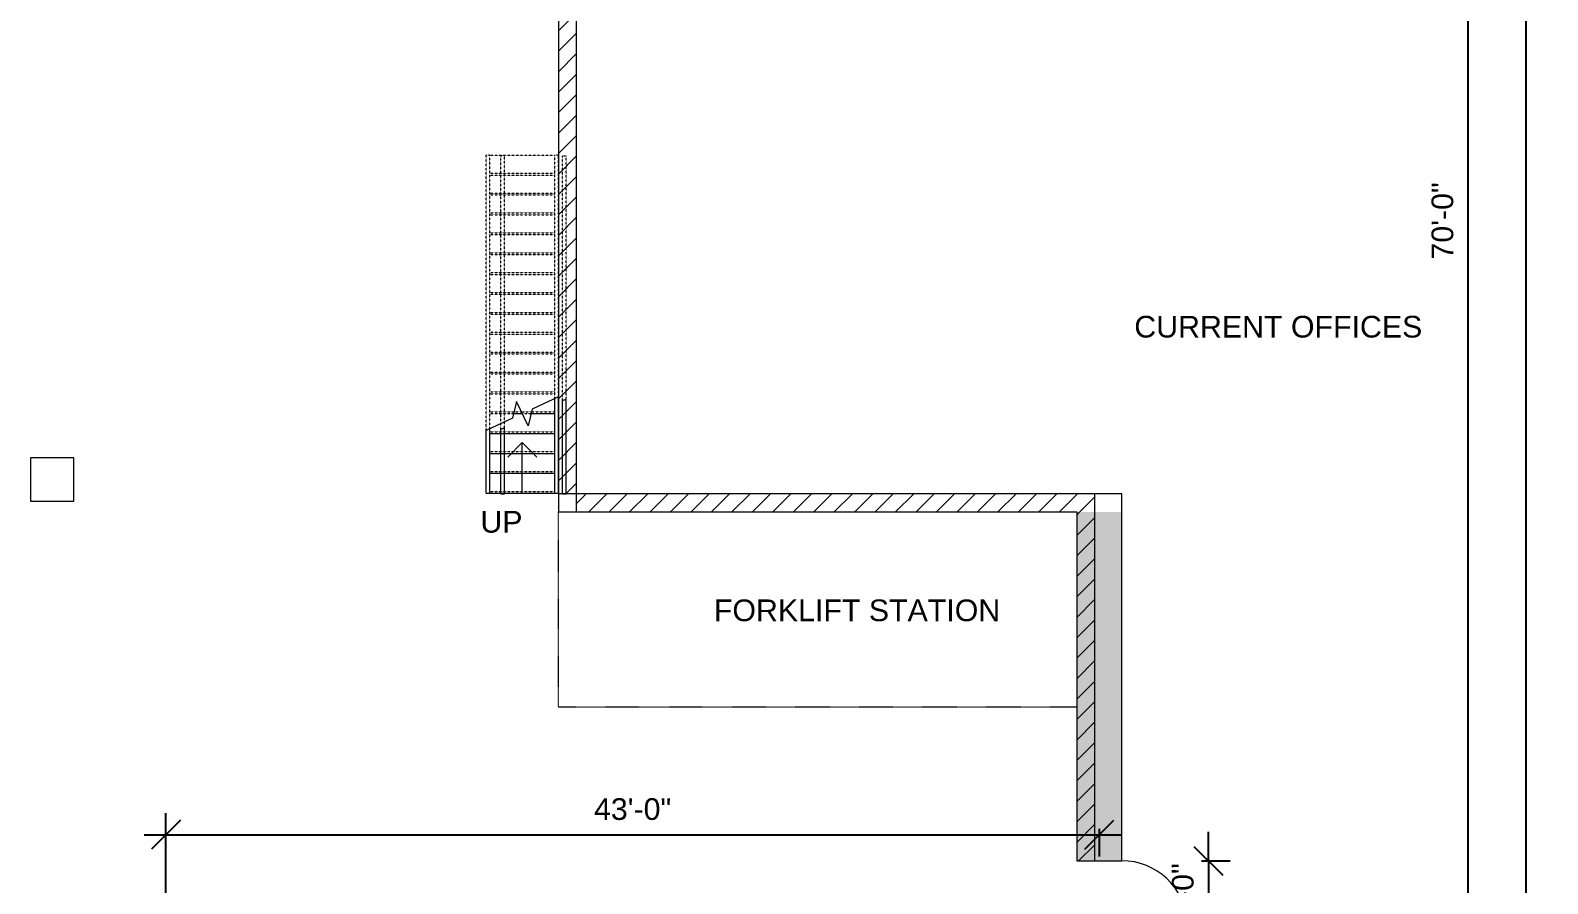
# Model space of a CAD drawing. Header units: inches. Extents: x 1913 to 24953, y -2945 to 1064.
# Drawn here: x 23594 to 24433, y -13 to 459 of the extents above; entities that cross this region are included whole.
import ezdxf

# ---------------------------------------------------------------- set-up
doc = ezdxf.new("R2010")
doc.units = ezdxf.units.IN
doc.header["$MEASUREMENT"] = 0
doc.linetypes.add('Center 1_4_', pattern=[0.53125, 0.25, -0.09375, 0.09375, -0.09375])
doc.linetypes.add('Overhead 1_16_', pattern=[0.101562, 0.0625, -0.039062])
for name, color, linetype, lineweight in [('A-ANNO-DIMS', 211, 'Continuous', 9), ('A-COLS', 52, 'Continuous', 9), ('A-DETL-CNTR', 5, 'Center 1_4_', 9), ('A-DOOR', 31, 'Continuous', 13), ('A-FLOR-HRAL', 11, 'Continuous', 9), ('A-WALL', 113, 'Continuous', 13), ('A-WALL-PATT', 111, 'Continuous', 50), ('G-ANNO-TEXT', 231, 'Continuous', 9), ('S-STRS', 31, 'Continuous', 9), ('S-STRS-ANNO', 31, 'Continuous', 9), ('S-STRS-IDEN', 31, 'Continuous', 9), ('S-STRS-MBND', 31, 'Overhead 1_16_', 9)]:
    doc.layers.add(name, color=color, linetype=linetype, lineweight=lineweight)
doc.styles.add('Arial', font='arial.ttf', dxfattribs={"height": 12})
doc.dimstyles.new('Linear_-_3_32__Arial', dxfattribs={"dimscale": 12, "dimtxt": 12.243113, "dimasz": 1.333333, "dimexe": 1, "dimexo": 0.666667, "dimgap": 0.666667, "dimtad": 1, "dimdec": 5, "dimrnd": 0.03125, "dimzin": 1, "dimdsep": 46, "dimlunit": 4, "dimtxsty": 'Arial', "dimblk1": 'OBLIQUE', "dimblk2": 'OBLIQUE', "dimsah": 1, "dimcen": 0.09, "dimdle": 1, "dimazin": 0, "dimtfac": 1, "dimtdec": 4, "dimtix": 1, "dimtmove": 0, "dimatfit": 3, "dimfxl": 1, "dimtvp": 1, "dimtfill": 1, "dimfrac": 2, "dimtolj": 1, "dimtzin": 0, "dimarcsym": 2})
pattern_1 = [(45, (23317.1235, 399.692), (-5.656854, 5.656854), [])]

# ---------------------------------------------------------------- blocks, each defined once
blk = doc.blocks.new('Single-Flush - 36_ x 80_-495087-FloorPlan')
at = {"layer": 'A-DOOR', "lineweight": 20}
for p, q in [((16, 12.5), (16, 48.51)), ((18, 48.51), (16, 48.51)), ((18, 12.5), (18, 48.51)), ((18, 12.5), (16, 12.5))]:
    blk.add_line(p, q, dxfattribs=at)
at = {"layer": 'A-DOOR', "lineweight": 9}
blk.add_arc((18, 12.5), 36.07, 93.17885, 180, dxfattribs=at)
blk = doc.blocks.new('Top Rail Type - Top Rail_Internal_-481706-FloorPlan')
at = {"layer": 'A-FLOR-HRAL', "linetype": 'Overhead 1_16_'}
for p, q in [((560.6, -9.65), (562.6, -9.65)), ((560.6, -145.19), (560.6, -9.65)), ((562.6, -144.25), (562.6, -9.65))]:
    blk.add_line(p, q, dxfattribs=at)
at = {"layer": 'A-FLOR-HRAL'}
for p, q in [((562.6, -144.25), (560.6, -145.19)), ((560.6, -196.65), (560.6, -145.19)), ((562.6, -196.65), (562.6, -144.25)), ((560.6, -196.65), (562.6, -196.65))]:
    blk.add_line(p, q, dxfattribs=at)
blk = doc.blocks.new('Top Rail Type - Top Rail_Internal_-481717-FloorPlan')
at = {"layer": 'A-FLOR-HRAL', "linetype": 'Overhead 1_16_'}
for p, q in [((526.6, -9.65), (528.6, -9.65)), ((526.6, -161.04), (526.6, -9.65)), ((528.6, -160.11), (528.6, -9.65))]:
    blk.add_line(p, q, dxfattribs=at)
at = {"layer": 'A-FLOR-HRAL'}
for p, q in [((528.6, -160.11), (526.6, -161.04)), ((526.6, -196.65), (526.6, -161.04)), ((528.6, -196.65), (528.6, -160.11)), ((526.6, -196.65), (528.6, -196.65))]:
    blk.add_line(p, q, dxfattribs=at)
blk = doc.blocks.new('_Oblique')
at = {"color": 0, "linetype": 'ByBlock', "lineweight": -2}
blk.add_line((-0.5, -0.5), (0.5, 0.5), dxfattribs=at)
blk = doc.blocks.new('*D806')
at = {"layer": 'A-ANNO-DIMS', "color": 0, "lineweight": -2, "transparency": 16777216}
for p, q in [((24420.62, 786.04), (24420.62, -1541.96)), ((24190, 774.04), (24432.62, 774.04)), ((24192.72, -1529.96), (24432.62, -1529.96))]:
    blk.add_line(p, q, dxfattribs=at)
at = {"layer": 'Defpoints', "color": 0, "lineweight": 0, "transparency": 16777216}
for p in [(24182, 774.04), (24184.72, -1529.96), (24420.62, -1529.96)]:
    blk.add_point(p, dxfattribs=at)
at = {"layer": 'A-ANNO-DIMS', "color": 0, "lineweight": -2, "transparency": 16777216, "xscale": 16, "yscale": 16, "zscale": 16}
for p, rotation in [((24420.62, 774.04), 90), ((24420.62, -1529.96), 270)]:
    blk.add_blockref('_Oblique', p, dxfattribs=dict(at, rotation=rotation))
at = {"layer": 'A-ANNO-DIMS', "color": 0, "lineweight": 0, "transparency": 16777216, "insert": (24406.5, -377.96), "char_height": 12, "width": 73.4587, "attachment_point": 5, "rotation": 90, "style": 'Arial'}
blk.add_mtext('\\A1;192\'-0"', dxfattribs=at)
blk = doc.blocks.new('*D769')
at = {"layer": 'A-ANNO-DIMS', "color": 0, "lineweight": -2, "transparency": 16777216}
for p, q in [((24388.62, -77.96), (24388.62, 786.04)), ((24192.72, 774.04), (24400.62, 774.04)), ((24184.82, -65.96), (24400.62, -65.96))]:
    blk.add_line(p, q, dxfattribs=at)
at = {"layer": 'Defpoints', "color": 0, "lineweight": 0, "transparency": 16777216}
for p in [(24184.72, 774.04), (24388.62, 774.04), (24176.82, -65.96)]:
    blk.add_point(p, dxfattribs=at)
at = {"layer": 'A-ANNO-DIMS', "color": 0, "lineweight": -2, "transparency": 16777216, "xscale": 16, "yscale": 16, "zscale": 16}
for p, rotation in [((24388.62, 774.04), 90), ((24388.62, -65.96), 270)]:
    blk.add_blockref('_Oblique', p, dxfattribs=dict(at, rotation=rotation))
at = {"layer": 'A-ANNO-DIMS', "color": 0, "lineweight": 0, "transparency": 16777216, "insert": (24374.5, 354.04), "char_height": 12, "width": 62.3834, "attachment_point": 5, "rotation": 90, "style": 'Arial'}
blk.add_mtext('\\A1;70\'-0"', dxfattribs=at)
blk = doc.blocks.new('*D794')
at = {"layer": 'A-ANNO-DIMS', "color": 0, "lineweight": -2, "transparency": 16777216}
for p, q in [((23668.72, -57.96), (23668.72, 26.47)), ((24184.72, 17.79), (24184.72, 2.47)), ((23656.72, 14.47), (24196.72, 14.47))]:
    blk.add_line(p, q, dxfattribs=at)
at = {"layer": 'Defpoints', "color": 0, "lineweight": 0, "transparency": 16777216}
for p in [(24184.72, 25.79), (24184.72, 14.47), (23668.72, -65.96)]:
    blk.add_point(p, dxfattribs=at)
at = {"layer": 'A-ANNO-DIMS', "color": 0, "lineweight": -2, "transparency": 16777216, "xscale": 16, "yscale": 16, "zscale": 16, "rotation": 180}
blk.add_blockref('_Oblique', (23668.72, 14.47), dxfattribs=at)
at = {"layer": 'A-ANNO-DIMS', "color": 0, "lineweight": -2, "transparency": 16777216, "xscale": 16, "yscale": 16, "zscale": 16}
blk.add_blockref('_Oblique', (24184.72, 14.47), dxfattribs=at)
at = {"layer": 'A-ANNO-DIMS', "color": 0, "lineweight": 0, "transparency": 16777216, "insert": (23926.72, 28.61), "char_height": 12, "width": 62.3834, "attachment_point": 5, "style": 'Arial'}
blk.add_mtext('\\A1;43\'-0"', dxfattribs=at)
blk = doc.blocks.new('*D798')
at = {"layer": 'A-ANNO-DIMS', "color": 0, "lineweight": -2, "transparency": 16777216}
for p, q in [((24245.05, 0.04), (24245.05, 16.04)), ((24241.24, 0.04), (24257.05, 0.04)), ((24245.05, 0.04), (24245.05, -35.96)), ((24241.24, -35.96), (24257.05, -35.96)), ((24245.05, -35.96), (24245.05, -51.96))]:
    blk.add_line(p, q, dxfattribs=at)
at = {"layer": 'Defpoints', "color": 0, "lineweight": 0, "transparency": 16777216}
for p in [(24233.24, 0.04), (24233.24, -35.96), (24245.05, -35.96)]:
    blk.add_point(p, dxfattribs=at)
at = {"layer": 'A-ANNO-DIMS', "color": 0, "lineweight": -2, "transparency": 16777216, "xscale": 16, "yscale": 16, "zscale": 16}
for p, rotation in [((24245.05, 0.04), 270), ((24245.05, -35.96), 90)]:
    blk.add_blockref('_Oblique', p, dxfattribs=dict(at, rotation=rotation))
at = {"layer": 'A-ANNO-DIMS', "color": 0, "lineweight": 0, "transparency": 16777216, "insert": (24230.92, -17.96), "char_height": 12, "width": 62.3834, "attachment_point": 5, "rotation": 90, "style": 'Arial'}
blk.add_mtext('\\A1;3\'-0"', dxfattribs=at)

msp = doc.modelspace()

# ---------------------------------------------------------------- hatches: boundary and pattern name
at = {"layer": 'A-WALL-PATT', "lineweight": 0}
h = msp.add_hatch(dxfattribs=at)
h.set_pattern_fill('FP_2', color=256, style=0, pattern_type=2)
h.set_pattern_definition(pattern_1)
h.paths.add_polyline_path([(23895.725, 203.043658), (23885.725, 203.043658), (23885.725, 761.543658), (23885.725, 771.543658), (23895.725, 771.543658)], flags=0)
h = msp.add_hatch(dxfattribs=at)
h.set_pattern_fill('FP_2', color=256, style=0, pattern_type=2)
h.set_pattern_definition(pattern_1)
h.paths.add_polyline_path([(24182.123481, 203.043658), (24182.225, 193.043658), (23895.725, 193.043658), (23895.725, 203.043658)])
h = msp.add_hatch(dxfattribs=at)
h.set_pattern_fill('FP_1', color=256, style=0, pattern_type=2)
h.set_pattern_definition([(50, (23317.123, 399.692), (36.72335, -3.213), [3.84, -42.24]), (355, (23317.123, 399.69), (-7.1044, 38.51274), [3.072, -33.792]), (100.451, (23320.183, 399.424), (29.62024, 35.29956), [3.263, -35.898]), (46.184, (23317.123, 409.93), (54.6425, -8.4752), [5.76, -63.36]), (96.636, (23321.68, 409.226), (47.854, 49.8752), [4.895, -53.848]), (351.184, (23317.123, 409.93), (47.8553, 49.8749), [4.608, -50.688]), (21, (23322.243, 407.372), (30.56126, -20.614), [3.84, -42.24]), (326, (23322.243, 407.37), (12.4577, 37.1283), [3.072, -33.792]), (71.451, (23324.79, 405.654), (43.02, 16.5135), [3.263, -35.898]), (37.5, (23317.123, 399.692), (0.6228, 17.04428), [1.69, -31.693, 1.69, -32.614, -33.92]), (37.5, (23317.123, 399.692), (0.6228, 17.04428), [-67.686, 1.69, -32.23]), (7.5, (23317.123, 399.692), (13.4694, 20.19387), [1.69, -17.869, 1.69, -30.925, -12.928]), (7.5, (23317.123, 399.692), (13.4694, 20.19387), [-52.173, 1.69, -11.238]), (327.5, (23305.705, 399.692), (27.33168, -1.15522), [1.69, -11.11, 1.69, -38.246, -52.992]), (327.5, (23305.705, 399.692), (27.33168, -1.15522), [-52.736, 1.69, -51.302]), (317.5, (23300.585, 399.692), (29.85903, 5.12498), [1.69, -14.95, 1.69, -24.832, -37.632]), (317.5, (23300.585, 399.692), (29.85903, 5.12498), [-43.162, 1.69, -35.942])])
h.paths.add_polyline_path([(24172.225, -35.956342), (24197.225, -35.956342), (24197.225, -46.641983), (24197.225, -66.641983), (24197.225, -142.641983), (24197.225, -162.641983), (24197.225, -965.956342), (24172.225, -965.956342), (24172.225, -291.956342), (24172.225, -271.956342), (24172.225, -172.956342), (24172.225, -162.956342)], flags=0)
h.paths.add_polyline_path([(24172.225, 193.043658), (24197.225, 193.043658), (24197.225, 0.043658), (24172.225, 0.043658)], flags=0)
h = msp.add_hatch(dxfattribs=at)
h.set_pattern_fill('FP_2', color=256, style=0, pattern_type=2)
h.set_pattern_definition(pattern_1)
h.paths.add_polyline_path([(24172.225, 0.043658), (24182.225, 0.043658), (24182.225, 193.043658), (24172.225, 193.043658)])
h.paths.add_polyline_path([(24172.225, -965.956342), (24182.225, -965.956342), (24182.225, -35.956342), (24172.225, -35.956342)])
h.paths.add_polyline_path([(24172.225, -1325.956441), (24182.225, -1325.956441), (24182.225, -1085.956342), (24172.225, -1085.956342)])
h.paths.add_polyline_path([(24182.225, -1457.956342), (24172.225, -1457.956342), (24172.225, -1517.456342), (24182.225, -1517.456342)])

# ---------------------------------------------------------------- linework, layer by layer
at = {"layer": 'A-COLS', "lineweight": 0}
for p, q in [((23617.725, 223.043658), (23593.725, 223.043658)), ((23593.725, 223.043658), (23593.725, 199.043658)), ((23617.725, 199.043658), (23617.725, 223.043658)), ((23593.725, 199.043658), (23617.725, 199.043658))]:
    msp.add_line(p, q, dxfattribs=at)
at = {"layer": 'A-DETL-CNTR', "lineweight": 0}
for p, q in [((23885.725, 193.043658), (24172.225, 193.043658)), ((23885.725, 85.043658), (23885.725, 193.043658)), ((24172.225, 193.043658), (24172.225, 85.043658)), ((24172.225, 85.043658), (23885.725, 85.043658))]:
    msp.add_line(p, q, dxfattribs=at)
at = {"layer": 'A-WALL', "lineweight": 0}
for p, q in [((23895.725, 193.043658), (23895.725, 771.543658)), ((23885.725, 761.543658), (23885.725, 193.043658)), ((24197.225, 203.043658), (23885.725, 203.043658)), ((24182.225, 0.043658), (24182.225, 203.043658)), ((24197.225, 0.043658), (24197.225, 203.043658)), ((23885.725, 193.043658), (24172.225, 193.043658)), ((24172.225, 193.043658), (24172.225, 0.043658)), ((24172.225, 0.043658), (24197.225, 0.043658))]:
    msp.add_line(p, q, dxfattribs=at)
at = {"layer": 'S-STRS', "lineweight": 0}
for p, q in [((23883.725, 247.42971), (23883.725, 255.823248)), ((23885.725, 203.42971), (23885.725, 256.755863)), ((23860.903409, 247.42971), (23865.725, 247.42971)), ((23870.546591, 247.42971), (23883.725, 247.42971)), ((23883.725, 236.42971), (23883.725, 247.42971)), ((23845.725, 203.42971), (23845.725, 238.103557)), ((23847.725, 236.42971), (23847.725, 239.036172)), ((23847.725, 225.42971), (23847.725, 236.42971)), ((23847.725, 236.42971), (23883.725, 236.42971)), ((23883.725, 225.42971), (23883.725, 236.42971)), ((23847.725, 214.42971), (23847.725, 225.42971)), ((23847.725, 225.42971), (23883.725, 225.42971)), ((23883.725, 214.42971), (23883.725, 225.42971)), ((23847.725, 203.42971), (23847.725, 214.42971)), ((23847.725, 214.42971), (23883.725, 214.42971)), ((23883.725, 203.42971), (23883.725, 214.42971)), ((23845.725, 203.42971), (23847.725, 203.42971)), ((23847.725, 203.42971), (23883.725, 203.42971)), ((23883.725, 203.42971), (23885.725, 203.42971))]:
    msp.add_line(p, q, dxfattribs=at)
at = {"layer": 'S-STRS', "linetype": 'Overhead 1_16_', "lineweight": 0}
for p, q in [((23861.146439, 248.42971), (23865.258692, 248.42971)), ((23870.789622, 248.42971), (23883.725, 248.42971)), ((23847.725, 237.42971), (23883.725, 237.42971)), ((23847.725, 226.42971), (23883.725, 226.42971)), ((23847.725, 215.42971), (23883.725, 215.42971)), ((23847.725, 204.42971), (23883.725, 204.42971))]:
    msp.add_line(p, q, dxfattribs=at)
at = {"layer": 'S-STRS-ANNO', "lineweight": 0}
for p, q in [((23865.725, 231.42971), (23857.725, 223.42971)), ((23865.725, 225.42971), (23865.725, 231.42971)), ((23865.725, 231.42971), (23873.725, 223.42971)), ((23865.725, 214.42971), (23865.725, 225.42971)), ((23865.725, 203.42971), (23865.725, 214.42971))]:
    msp.add_line(p, q, dxfattribs=at)
at = {"layer": 'S-STRS-MBND', "lineweight": 0}
for p, q in [((23847.725, 390.42971), (23845.725, 390.42971)), ((23845.725, 238.103557), (23845.725, 390.42971)), ((23847.725, 239.036172), (23847.725, 390.42971)), ((23847.725, 390.42971), (23883.725, 390.42971)), ((23885.725, 390.42971), (23883.725, 390.42971)), ((23883.725, 255.823248), (23883.725, 390.42971)), ((23885.725, 256.755863), (23885.725, 390.42971)), ((23847.725, 380.42971), (23883.725, 380.42971)), ((23847.725, 379.42971), (23883.725, 379.42971)), ((23847.725, 369.42971), (23883.725, 369.42971)), ((23847.725, 368.42971), (23883.725, 368.42971)), ((23847.725, 358.42971), (23883.725, 358.42971)), ((23847.725, 357.42971), (23883.725, 357.42971)), ((23847.725, 347.42971), (23883.725, 347.42971)), ((23847.725, 346.42971), (23883.725, 346.42971)), ((23847.725, 336.42971), (23883.725, 336.42971)), ((23847.725, 335.42971), (23883.725, 335.42971)), ((23847.725, 325.42971), (23883.725, 325.42971)), ((23847.725, 324.42971), (23883.725, 324.42971)), ((23847.725, 314.42971), (23883.725, 314.42971)), ((23847.725, 313.42971), (23883.725, 313.42971)), ((23847.725, 303.42971), (23883.725, 303.42971)), ((23847.725, 302.42971), (23883.725, 302.42971)), ((23847.725, 292.42971), (23883.725, 292.42971)), ((23847.725, 291.42971), (23883.725, 291.42971)), ((23847.725, 281.42971), (23883.725, 281.42971)), ((23847.725, 280.42971), (23883.725, 280.42971)), ((23847.725, 270.42971), (23883.725, 270.42971)), ((23847.725, 269.42971), (23883.725, 269.42971)), ((23847.725, 259.42971), (23883.725, 259.42971)), ((23847.725, 258.42971), (23883.725, 258.42971)), ((23847.725, 248.42971), (23861.146439, 248.42971)), ((23847.725, 247.42971), (23860.903409, 247.42971)), ((23865.258692, 248.42971), (23870.789622, 248.42971)), ((23865.725, 247.42971), (23870.546591, 247.42971))]:
    msp.add_line(p, q, dxfattribs=at)
at = {"layer": 'S-STRS-MBND', "linetype": 'Continuous', "lineweight": 0}
for p, q in [((23862.555363, 254.227018), (23860.287153, 244.894)), ((23868.894637, 240.632401), (23862.555363, 254.227018)), ((23885.725, 256.755863), (23871.162847, 249.965419)), ((23860.287153, 244.894), (23845.725, 238.103557)), ((23871.162847, 249.965419), (23868.894637, 240.632401))]:
    msp.add_line(p, q, dxfattribs=at)

# ---------------------------------------------------------------- block references
at = {"layer": 'A-DOOR', "lineweight": 0, "rotation": 269.9999999999995}
msp.add_blockref('Single-Flush - 36_ x 80_-495087-FloorPlan', (24184.725, -17.956342), dxfattribs=at)
at = {"layer": 'A-FLOR-HRAL', "lineweight": 0}
for name in ['Top Rail Type - Top Rail_Internal_-481717-FloorPlan', 'Top Rail Type - Top Rail_Internal_-481706-FloorPlan']:
    msp.add_blockref(name, (23327.30031, 399.691771), dxfattribs=at)

# ---------------------------------------------------------------- texts
at = {"layer": 'G-ANNO-TEXT', "color": 7, "lineweight": 0, "char_height": 12, "attachment_point": 1, "style": 'Arial'}
for s, insert, width in [('CURRENT OFFICES', (24204.08179, 301.519337), 195.536), ('FORKLIFT STATION', (23971.635933, 144.625144), 193.516)]:
    msp.add_mtext(s, dxfattribs=dict(at, insert=insert, width=width))
at = {"layer": 'S-STRS-IDEN', "lineweight": 0, "insert": (23842.557263, 193.590687), "char_height": 12, "width": 27.80128383, "attachment_point": 1, "line_spacing_factor": 0.941778, "style": 'Arial', "bg_fill": 3, "box_fill_scale": 1.25, "bg_fill_color": 256, "bg_fill_true_color": 13158600, "bg_fill_transparency": 0}
msp.add_mtext('UP', dxfattribs=at)

# ---------------------------------------------------------------- dimensions: what is measured, and where the dimension line sits
at = {"layer": 'A-ANNO-DIMS', "color": 1, "lineweight": 0}
for base, p1, p2, picture, middle in [((24388.622218, 774.043658), (24176.81875, -65.956342), (24184.725, 774.043658), '*D769', (24374.495342, 354.043658)), ((24420.622218, -1529.956342), (24181.998223, 774.043658), (24184.725, -1529.956342), '*D806', (24406.495342, -377.956342)), ((24245.053038, -35.956342), (24233.236097, 0.043658), (24233.236097, -35.956342), '*D798', (24230.922069, -17.956342))]:
    dim = msp.add_linear_dim(base=base, p1=p1, p2=p2, angle=90, dimstyle='Linear_-_3_32__Arial', override={"dimpost": '<>', "dimfxl": 60, "dimtfill": 0}, dxfattribs=at)
    dim.commit()
    dim.dimension.update_dxf_attribs({"geometry": picture, "text_midpoint": middle})
dim = msp.add_linear_dim(base=(24184.725, 14.474062), p1=(23668.725, -65.956342), p2=(24184.725, 25.787771), dimstyle='Linear_-_3_32__Arial', override={"dimpost": '<>', "dimfxl": 60, "dimtfill": 0}, dxfattribs=at)
dim.commit()
dim.dimension.update_dxf_attribs({"geometry": '*D794', "text_midpoint": (23926.725, 28.605031)})

doc.saveas('drawing.dxf')
